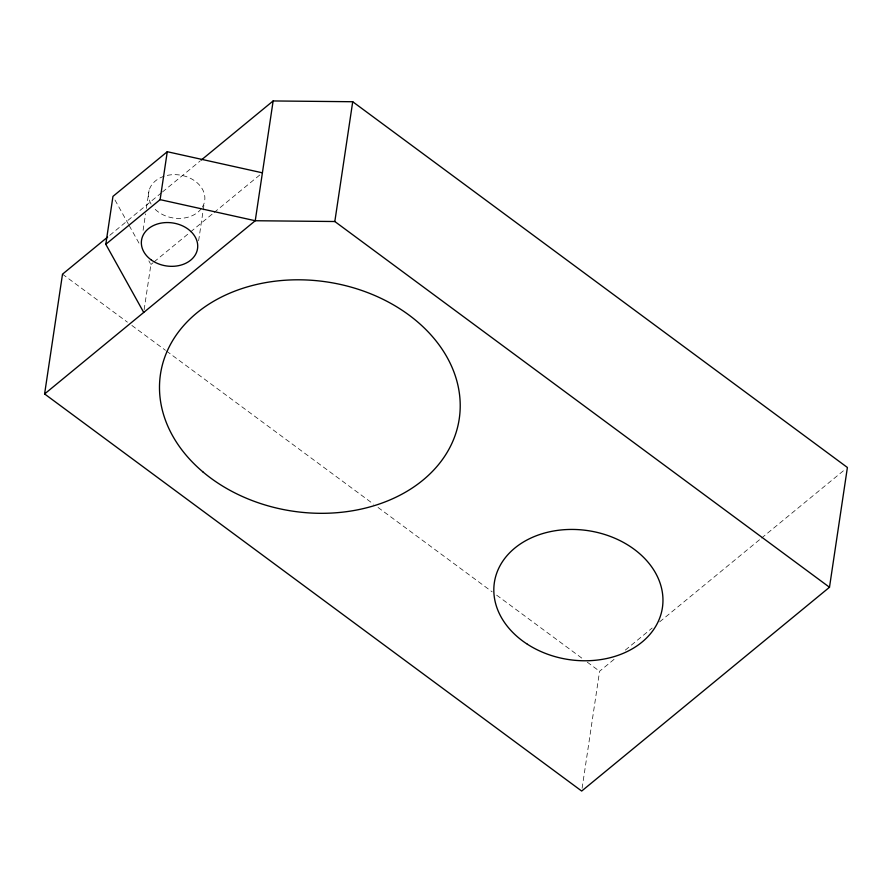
<?xml version="1.0" encoding="UTF-8"?>
<svg xmlns="http://www.w3.org/2000/svg" width="892" height="892" viewBox="0 0 892 892"><rect width="100%" height="100%" fill="white"/><g stroke="black" fill="none" stroke-linecap="round" stroke-linejoin="round"><path stroke-width="0.67" stroke-dasharray="4.46 3.34" d="M143.11 230.292L145.563 213.868M146.377 208.394L149.042 190.598M144.136 309.702L150.893 264.523L148.852 260.877M198.615 240.795L204.346 202.462M582.097 788.294L599.58 671.263L614.599 658.909M109.794 235.287L161.374 192.862M162.455 191.981L200.064 161.051M150.893 264.523L153.034 262.761M154.104 261.88L189.494 232.779M190.565 231.898L213.076 213.378M214.147 212.497L261.334 173.706M625.325 650.09L652.152 628.035M659.656 621.858L760.508 538.935M761.578 538.054L845.259 469.248M62.507 274.167L127.4 322.146M131.871 325.457L165.444 350.277M166.559 351.102L373.558 504.158M378.041 507.459L492.172 591.842M496.643 595.154L582.799 658.853M587.271 662.165L599.58 671.263M114.99 200.031L128.537 224.371M129.217 225.587L139.375 243.839M151.094 204.112A28.321 21.731 8.5 0 1 177.062 174.732A28.321 21.731 8.5 0 1 201.982 207.713M201.302 208.683A28.321 21.731 8.5 0 1 153.257 207.234"/><path stroke-width="1.34" d="M201.135 160.159L273.142 100.952L352.719 101.733L847.4 467.486L829.493 587.259L581.684 791.048L44.6 393.952L62.507 274.167L107.642 237.049M143.724 312.434L105.802 244.296L112.961 196.385L167.272 151.718L262.404 172.825M105.802 244.296L160.114 199.641L167.272 151.718M273.142 100.952L255.246 220.737L44.6 393.952M829.493 587.259L334.823 221.517L352.719 101.733M334.823 221.517L255.246 220.737L160.114 199.641M150.949 259.728A28.321 21.731 8.5 0 0 197.188 250.373A28.321 21.731 8.5 0 0 160.471 223.223A28.321 21.731 8.5 0 0 150.949 259.728M202.897 471.89A151.049 115.882 8.5 0 0 454.864 436.143A151.049 115.882 8.5 0 0 271.781 281.638A151.049 115.882 8.5 0 0 202.897 471.89M527.395 644.247A84.963 65.183 8.5 0 0 662.321 608.266A84.963 65.183 8.5 0 0 545.447 532.803A84.963 65.183 8.5 0 0 527.395 644.247"/></g></svg>
